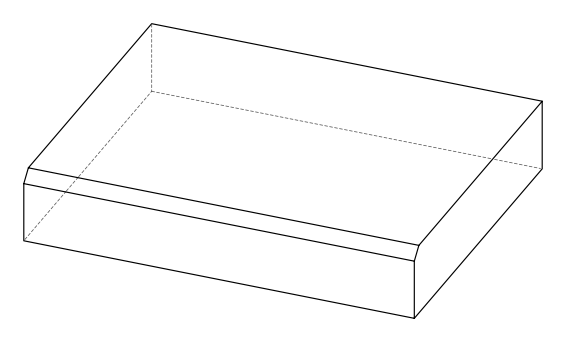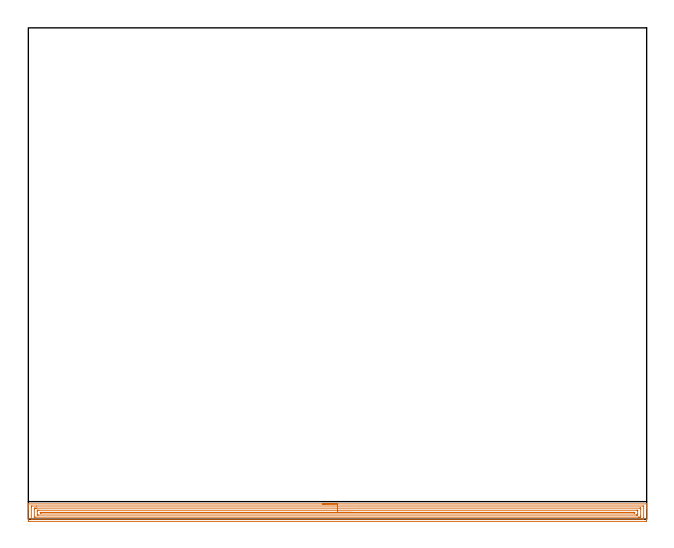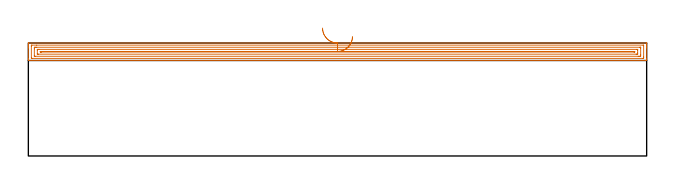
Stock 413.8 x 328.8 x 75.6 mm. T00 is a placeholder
(PLAN: 1 operations, 0 tool changes, 16.7 min)
(1 AREA_MILL | FG_CHAMFER_SURFACE | UGT0205_001 | 16.73 min | 28311 mm3)
(TOOL UGT0205_001 | Chamfer Mill 20 x 3 x 45 deg. | D20 FL50 Z2)
(OP 1 AREA_MILL)
G17 G21 G94 G90
T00 M6
G54
G17 G0 G90 X196.9 Y10.2 S1061 M3
G43 Z85.6 H0
G94 G1 X196.938 Z84.728 F250.
X197.052 Z83.863
X197.241 Z83.012
X197.503 Z82.18
X197.837 Z81.374
X198.24 Z80.6
X198.708 Z79.864
X199.24 Z79.172
X199.829 Z78.529
X200.472 Z77.939
X201.164 Z77.408
X201.9 Z76.94
X202.674 Z76.537
X203.48 Z76.203
X204.312 Z75.941
X205.164 Z75.752
X206.028 Z75.638
X206.9 Z75.6
X413.633
X413.79 Y10.197 Z75.588
X413.793 Y10.17 Z75.561
X413.8 Y9.805 Z75.204
Y9.448 Z74.847
Y8.785 Z74.18
Y7.566 Z72.963
Y7.011 Z72.405
Y-0.363 Z65.034
X413.796 Y-0.972 Z64.426
X413.792 Y-1.492 Z63.906
X413.713 Y-1.494 Z63.903
X413.187 Y-1.5 Z63.9
X0.613
X0.087 Y-1.494 Z63.903
X0.008 Y-1.492 Z63.906
X0.004 Y-0.972 Z64.426
X0. Y-0.363 Z65.035
Y7.011 Z72.405
Y7.566 Z72.963
Y7.898 Z73.294
Y8.453 Z73.85
Y8.785 Z74.18
Y9.448 Z74.847
Y9.805 Z75.205
X0.008 Y10.17 Z75.561
X0.01 Y10.205 Z75.595
X0.163 Y10.2 Z75.6
X206.9
Y8.786 Z74.186
X411.4
X411.79 Y8.785 Z74.185
X411.799 Y8.389 Z73.789
X411.8 Y0.802 Z66.202
X411.799 Y0.407 Z65.807
X411.79 Y-0.085 Z65.315
X411.402 Y-0.086 Z65.314
X2.4
X2.01 Y-0.085 Z65.315
X2.001 Y0.311 Z65.711
X2. Y7.898 Z73.298
X2.001 Y8.293 Z73.693
X2.01 Y8.785 Z74.185
X2.398 Y8.786 Z74.186
X5.594
X206.9
Y7.371 Z72.771
X409.252
X409.615 Y7.369 Z72.769
X409.735 Y7.367 Z72.767
X409.776 Y7.365 Z72.765
X409.79 Y7.358 Z72.758
X409.793 Y7.317 Z72.717
X409.797 Y7.195 Z72.595
X409.799 Y7.011 Z72.411
X409.8 Y6.827 Z72.227
Y2.392 Z67.792
X409.798 Y1.689 Z67.089
X409.796 Y1.509 Z66.909
X409.786 Y1.335 Z66.735
X409.615 Y1.333 Z66.733
X409.084 Y1.33 Z66.73
X408.722 Y1.329 Z66.729
X408.192 Y1.328 Z66.728
X4.548 Y1.329 Z66.729
X4.185 Y1.33 Z66.73
X4.065 Y1.333 Z66.733
X4.024 Y1.335 Z66.735
X4.01 Y1.342 Z66.742
X4.007 Y1.383 Z66.783
X4.003 Y1.505 Z66.905
X4.001 Y1.689 Z67.089
X4. Y1.873 Z67.273
Y6.308 Z71.708
X4.002 Y7.011 Z72.411
X4.004 Y7.191 Z72.591
X4.014 Y7.364 Z72.764
X4.185 Y7.366 Z72.766
X4.716 Y7.37 Z72.77
X5.078 Y7.371 Z72.771
X5.608
X206.9
Y5.957 Z71.357
X407.104
X407.706 Y5.954 Z71.354
X407.775 Y5.952 Z71.352
X407.79 Y5.95 Z71.35
X407.793 Y5.931 Z71.331
X407.796 Y5.88 Z71.28
X407.799 Y5.675 Z71.075
X407.8 Y5.265 Z70.665
Y3.491 Z68.891
X407.798 Y3.034 Z68.434
X407.794 Y2.819 Z68.219
X407.79 Y2.767 Z68.167
X407.787 Y2.749 Z68.149
X407.764 Y2.748 Z68.148
X407.659 Y2.745 Z68.145
X406.936 Y2.743 Z68.143
X406.768
X6.697
X6.094 Y2.746 Z68.146
X6.025 Y2.748 Z68.148
X6.01 Y2.75 Z68.15
X6.007 Y2.769 Z68.169
X6.004 Y2.82 Z68.22
X6.001 Y3.025 Z68.425
X6. Y5.209 Z70.609
X6.002 Y5.666 Z71.066
X6.006 Y5.881 Z71.281
X6.01 Y5.933 Z71.333
X6.014 Y5.951 Z71.351
X6.037 Y5.952 Z71.352
X6.142 Y5.955 Z71.355
X6.864 Y5.957 Z71.357
X7.032
X206.9
Y4.543 Z69.943
X405.15
X405.344 Y4.542 Z69.942
X405.732 Y4.538 Z69.938
X405.78 Y4.536 Z69.936
X405.79 Y4.528 Z69.928
X405.794 Y4.499 Z69.899
X405.798 Y4.442 Z69.842
X405.799 Y4.35 Z69.75
X405.797 Y4.189 Z69.589
X405.794 Y4.17 Z69.57
X405.792 Y4.165 Z69.565
X405.771 Y4.163 Z69.563
X405.668 Y4.159 Z69.559
X405.538 Y4.157 Z69.557
X405.344
X8.65
X8.456 Y4.158 Z69.558
X8.067 Y4.162 Z69.562
X8.02 Y4.164 Z69.564
X8.01 Y4.172 Z69.572
X8.006 Y4.201 Z69.601
X8.002 Y4.258 Z69.658
X8.001 Y4.35 Z69.75
X8.003 Y4.511 Z69.911
X8.006 Y4.53 Z69.93
X8.008 Y4.535 Z69.935
X8.029 Y4.537 Z69.937
X8.132 Y4.541 Z69.941
X8.262 Y4.543 Z69.943
X8.456
X206.9
X207.772 Z69.981
X208.636 Z70.095
X209.488 Z70.284
X210.32 Z70.546
X211.126 Z70.88
X211.9 Z71.283
X212.636 Z71.751
X213.328 Z72.283
X213.971 Z72.872
X214.56 Z73.515
X215.092 Z74.207
X215.56 Z74.943
X215.963 Z75.717
X216.297 Z76.523
X216.559 Z77.355
X216.748 Z78.207
X216.862 Z79.071
X216.9 Z79.943
G0 Z85.6
M5
M2
